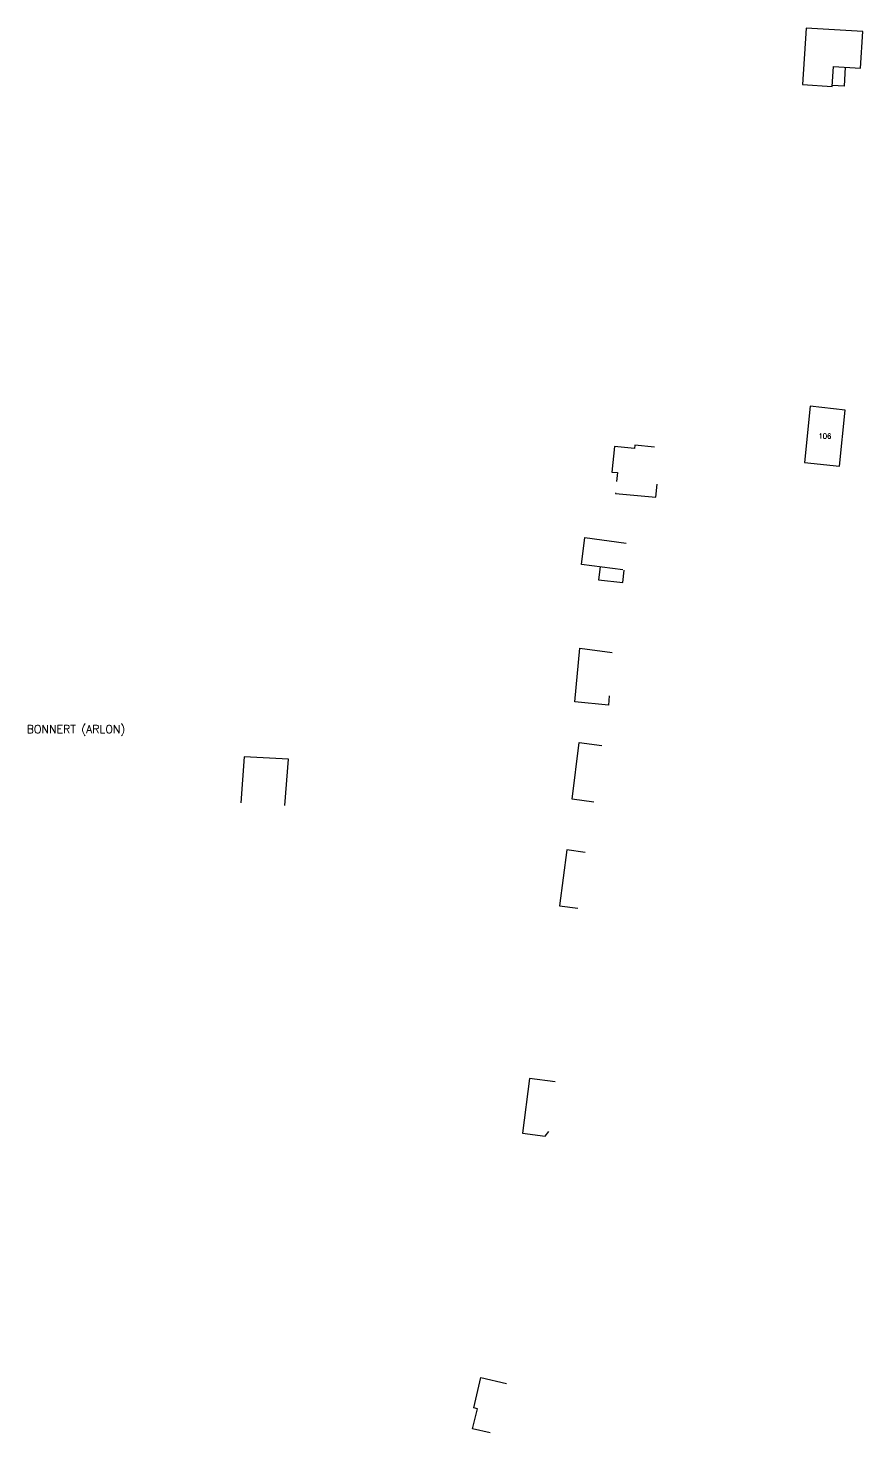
# Model space of a CAD drawing. Header units: millimetres. Extents: x 254000 to 255000, y 44022 to 45000.
# Drawn here: x 254462.8 to 254671.3, y 44078.8 to 44429.8 of the extents above; entities that cross this region are included whole.
import ezdxf
from ezdxf.enums import TextEntityAlignment as Align

# ---------------------------------------------------------------- set-up
doc = ezdxf.new("R2010")
doc.units = ezdxf.units.MM
for name, color, linetype in [('W0101', 7, 'CONTINUOUS'), ('W0104', 1, 'CONTINUOUS'), ('W0980', 7, 'CONTINUOUS'), ('W0991', 7, 'CONTINUOUS')]:
    doc.layers.add(name, color=color, linetype=linetype)
doc.styles.get("Standard").update_dxf_attribs({"font": 'romans.shx', "width": 0.85})

msp = doc.modelspace()

# ---------------------------------------------------------------- linework, layer by layer
at = {"layer": 'W0101'}
for points in [[(254671.28, 44428.9), (254657.08, 44429.75), (254656.2, 44415.64), (254663.57, 44415.2), (254663.98, 44420.15), (254670.72, 44419.71)], [(254665.4, 44320.29), (254666.89, 44334.29), (254658.11, 44335.31), (254656.7, 44321.19)]]:
    msp.add_lwpolyline(points, close=True, dxfattribs=at)
for points in [[(254619.21, 44325.06), (254614.36, 44325.59), (254614.26, 44324.71), (254609.24, 44325.22), (254608.59, 44318.83), (254609.98, 44318.76)], [(254609.98, 44318.76), (254609.77, 44316.47)], [(254609.5, 44313.65), (254609.48, 44313.46), (254619.54, 44312.54), (254619.9, 44315.79)], [(254611.3, 44294.37), (254611.3, 44294.37), (254611.3, 44294.37), (254601.03, 44295.76), (254601.81, 44302.5)], [(254601.81, 44302.5), (254612.15, 44301.04)], [(254607.94, 44262.93), (254607.94, 44262.93), (254607.94, 44262.93), (254607.72, 44260.57), (254599.33, 44261.4), (254600.63, 44274.82), (254608.7, 44273.75)], [(254598.66, 44237.14), (254600.4, 44251.3), (254606.11, 44250.52)], [(254527.81, 44247.09), (254516.72, 44247.72), (254515.93, 44236.17)], [(254526.95, 44235.54), (254526.95, 44235.54), (254526.95, 44235.54), (254527.81, 44247.09)], [(254604.06, 44236.37), (254604.06, 44236.37), (254598.66, 44237.14), (254598.66, 44237.14)], [(254601.9, 44223.79), (254597.34, 44224.41), (254595.53, 44210.49), (254600.05, 44209.89)], [(254594.43, 44166.47), (254588.04, 44167.33), (254586.25, 44153.69), (254591.9, 44152.91), (254592.81, 44154.04)], [(254574.13, 44085.03), (254575.86, 44092.61), (254582.3, 44091.11)], [(254578.17, 44078.77), (254573.78, 44079.82), (254575.01, 44084.75), (254574.13, 44085.03)]]:
    msp.add_lwpolyline(points, dxfattribs=at)
at = {"layer": 'W0104'}
for points in [[(254666.89, 44419.96), (254666.58, 44415.27), (254663.59, 44415.43)], [(254605.67, 44295.15), (254605.28, 44291.93)], [(254605.28, 44291.93), (254611.32, 44291.21), (254611.67, 44294.32)]]:
    msp.add_lwpolyline(points, dxfattribs=at)

# ---------------------------------------------------------------- texts
at = {"layer": 'W0980'}
msp.add_text('BONNERT (ARLON)', height=2, dxfattribs=at).set_placement((254474.75, 44254.45), align=Align.MIDDLE)
at = {"layer": 'W0991'}
msp.add_text('106', height=1.25, dxfattribs=at).set_placement((254661.78, 44327.8), align=Align.MIDDLE_CENTER)

doc.saveas('drawing.dxf')
